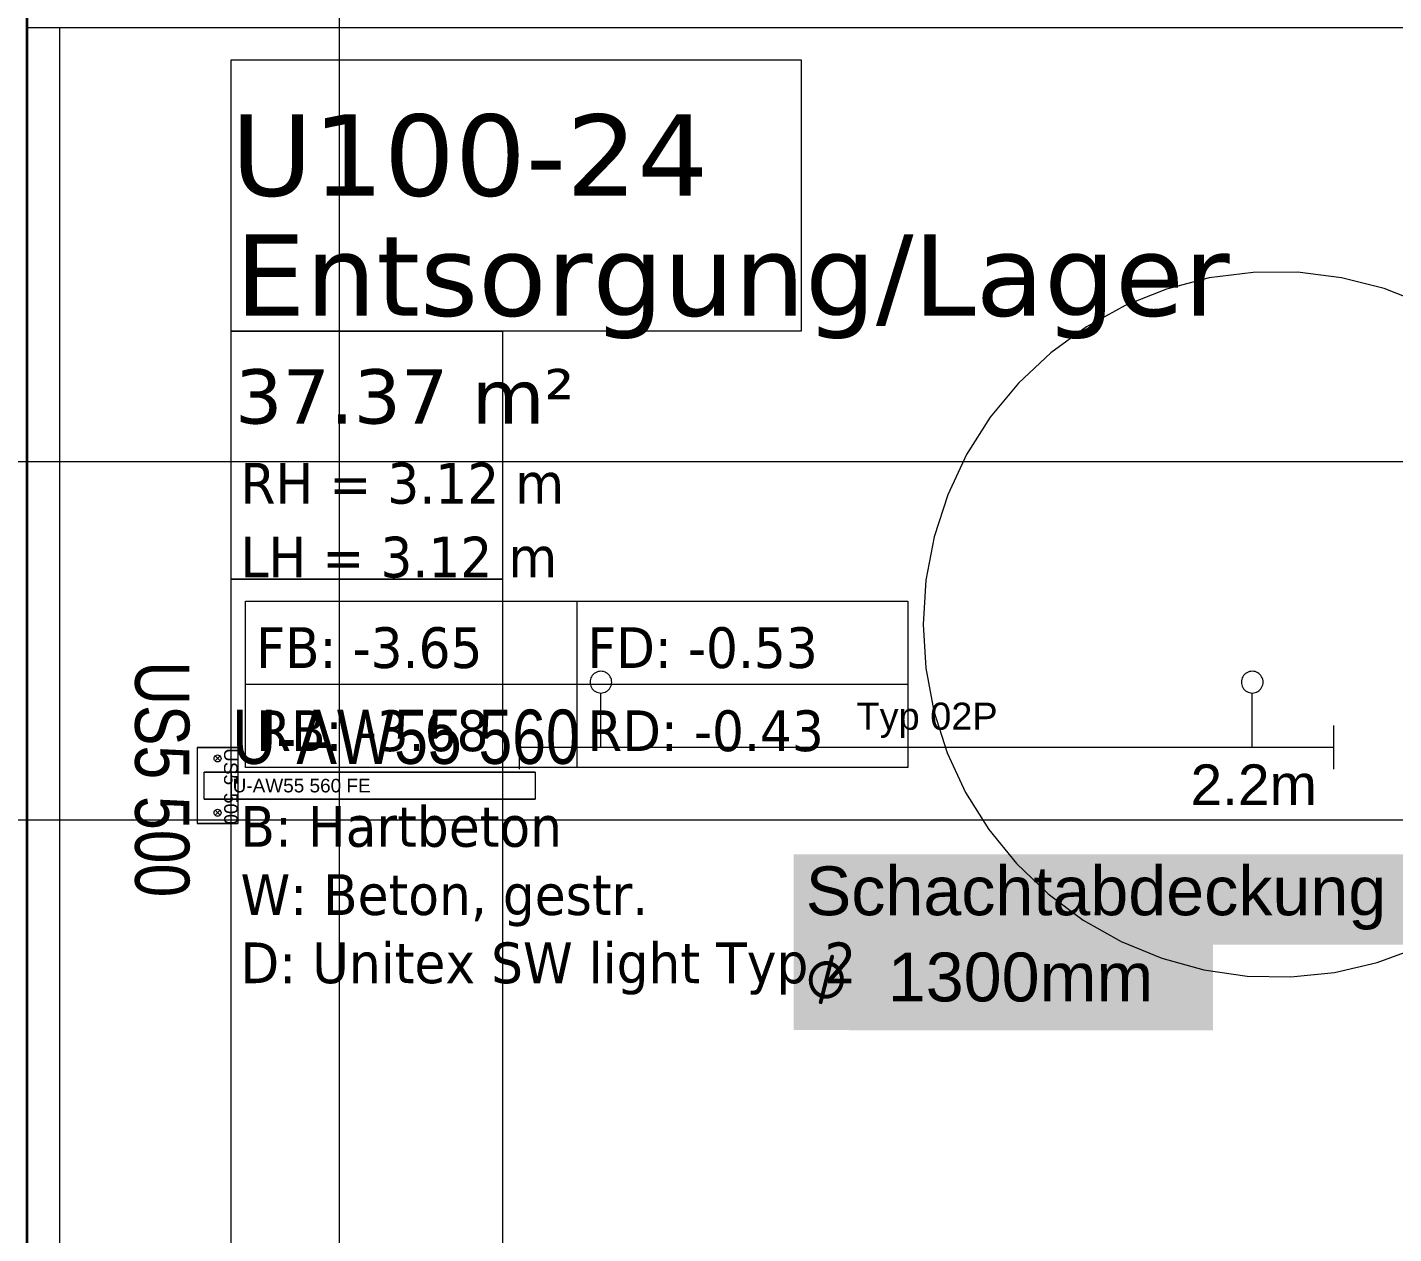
# Model space of a CAD drawing. Extents: x -1132 to 613, y -179 to 712.
# Drawn here: x -708.3 to -658, y -66 to -21.5 of the extents above; entities that cross this region are included whole.
import ezdxf
from ezdxf.lldxf.tags import DXFTag

# ---------------------------------------------------------------- set-up
doc = ezdxf.new("R2010")
doc.units = 0
doc.layers.get('0').update_dxf_attribs({"lineweight": 13})
for name, color, linetype, lineweight in [('A-AREA-____-IDEN', 7, 'Continuous', 5), ('A-DETL-____-HDLN', 7, '_Verdeckte Linien_', 9), ('A-FLOR-____-OTLN', 7, 'Continuous', 9), ('A-FLOR-____-OVHD', 7, 'Strichpunkt - Fein', 9), ('A-GENM-____-OTLN', 7, 'Continuous', 9), ('A-WALL-____-MCUT', 7, 'Continuous', 35), ('S-GRID-____-OTLN', 7, 'Continuous', 5), ('Text', 7, 'Continuous', 5)]:
    doc.layers.add(name, color=color, linetype=linetype, lineweight=lineweight)
for name, color, linetype, lineweight, true_color in [('EL01_WAN_Leuchten', 7, 'Continuous', 13, 0x0080ff), ('EL01_WAN_Leuchtentyp', 7, 'Continuous', 13, 0x0099ff), ('EL01_WAN_Trassen', 40, 'Continuous', 13, 0xffbf00), ('EL01_WAN_Trassen Befestigung', 7, 'Continuous', 13, 0xb2b200)]:
    doc.layers.add(name, color=color, linetype=linetype, lineweight=lineweight, true_color=true_color)
doc.styles.get("Standard").update_dxf_attribs({"font": 'arial.ttf'})
tags = doc.linetypes.add('_Rasterlinie_', pattern=[0.375, 0.2, -0.05, 0.075, -0.05]).pattern_tags.tags
tags[10:11] = [DXFTag(74, 4), DXFTag(75, 0), DXFTag(340, '0'), DXFTag(46, 1.0), DXFTag(50, 0.0), DXFTag(44, 0.0), DXFTag(45, 0.0)]
tags[8:9] = [DXFTag(74, 4), DXFTag(75, 0), DXFTag(340, '0'), DXFTag(46, 1.0), DXFTag(50, 0.0), DXFTag(44, 0.0), DXFTag(45, 0.0)]
tags[6:7] = [DXFTag(74, 4), DXFTag(75, 0), DXFTag(340, '0'), DXFTag(46, 1.0), DXFTag(50, 0.0), DXFTag(44, 0.0), DXFTag(45, 0.0)]
tags[4:5] = [DXFTag(74, 4), DXFTag(75, 0), DXFTag(340, '0'), DXFTag(46, 1.0), DXFTag(50, 0.0), DXFTag(44, 0.0), DXFTag(45, 0.0)]
tags = doc.linetypes.add('_Verdeckte Linien_', pattern=[0.15, 0.1, -0.05]).pattern_tags.tags
tags[6:7] = [DXFTag(74, 4), DXFTag(75, 0), DXFTag(340, '0'), DXFTag(46, 1.0), DXFTag(50, 0.0), DXFTag(44, 0.0), DXFTag(45, 0.0)]
tags[4:5] = [DXFTag(74, 4), DXFTag(75, 0), DXFTag(340, '0'), DXFTag(46, 1.0), DXFTag(50, 0.0), DXFTag(44, 0.0), DXFTag(45, 0.0)]
tags = doc.linetypes.add('Strichpunkt - Fein', pattern=[0.2, 0.1, -0.05, 0, -0.05]).pattern_tags.tags
tags[10:11] = [DXFTag(74, 4), DXFTag(75, 0), DXFTag(340, '0'), DXFTag(46, 1.0), DXFTag(50, 0.0), DXFTag(44, 0.0), DXFTag(45, 0.0)]
tags[8:9] = [DXFTag(74, 4), DXFTag(75, 0), DXFTag(340, '0'), DXFTag(46, 1.0), DXFTag(50, 0.0), DXFTag(44, 0.0), DXFTag(45, 0.0)]
tags[6:7] = [DXFTag(74, 4), DXFTag(75, 0), DXFTag(340, '0'), DXFTag(46, 1.0), DXFTag(50, 0.0), DXFTag(44, 0.0), DXFTag(45, 0.0)]
tags[4:5] = [DXFTag(74, 4), DXFTag(75, 0), DXFTag(340, '0'), DXFTag(46, 1.0), DXFTag(50, 0.0), DXFTag(44, 0.0), DXFTag(45, 0.0)]

# ---------------------------------------------------------------- blocks, each defined once
blk = doc.blocks.new('Referenz-A0UNPDE96I', base_point=(-1115.886, -117.372))
at = {"layer": 'A-AREA-____-IDEN', "color": 0, "linetype": 'Continuous', "ltscale": 0.13}
for p, q in [((-700.274, -42.666), (-675.874, -42.666)), ((-700.274, -48.789), (-700.274, -42.666)), ((-688.074, -42.666), (-688.074, -48.789)), ((-675.874, -42.666), (-675.874, -48.789)), ((-700.274, -45.727), (-675.874, -45.727)), ((-675.874, -48.789), (-700.274, -48.789))]:
    blk.add_line(p, q, dxfattribs=at)
at = {"layer": 'A-DETL-____-HDLN', "color": 0, "linetype": '_Verdeckte Linien_', "ltscale": 0.13}
blk.add_line((-735.315, -37.522), (-510.215, -37.522), dxfattribs=at)
at = {"layer": 'A-FLOR-____-OTLN', "color": 0, "linetype": 'Continuous', "ltscale": 0.13}
for p, q in [((-663.151, -30.549), (-664.769, -30.756)), ((-661.521, -30.546), (-663.151, -30.549)), ((-659.902, -30.748), (-661.521, -30.546)), ((-666.348, -31.163), (-667.864, -31.766)), ((-664.769, -30.756), (-666.348, -31.163)), ((-658.322, -31.15), (-659.902, -30.748)), ((-656.804, -31.747), (-658.322, -31.15)), ((-667.864, -31.766), (-669.292, -32.553)), ((-669.292, -32.553), (-670.61, -33.513)), ((-670.61, -33.513), (-671.798, -34.63)), ((-671.798, -34.63), (-672.837, -35.887)), ((-672.837, -35.887), (-673.71, -37.265)), ((-673.71, -37.265), (-674.404, -38.741)), ((-674.404, -38.741), (-674.907, -40.292)), ((-674.907, -40.292), (-675.212, -41.894)), ((-675.212, -41.894), (-675.315, -43.522)), ((-675.315, -43.522), (-675.215, -45.131)), ((-675.215, -45.131), (-674.916, -46.716)), ((-674.916, -46.716), (-674.424, -48.251)), ((-674.424, -48.251), (-673.745, -49.714)), ((-673.745, -49.714), (-672.891, -51.082)), ((-672.891, -51.082), (-671.873, -52.333)), ((-671.873, -52.333), (-670.709, -53.448)), ((-670.709, -53.448), (-669.415, -54.411)), ((-669.415, -54.411), (-668.013, -55.206)), ((-668.013, -55.206), (-666.522, -55.822)), ((-666.522, -55.822), (-664.967, -56.248)), ((-658.585, -55.975), (-657.072, -55.418)), ((-664.967, -56.248), (-663.371, -56.479)), ((-661.759, -56.51), (-660.155, -56.341)), ((-660.155, -56.341), (-658.585, -55.975)), ((-663.371, -56.479), (-661.759, -56.51))]:
    blk.add_line(p, q, dxfattribs=at)
at = {"layer": 'A-FLOR-____-OVHD', "color": 0, "linetype": 'Strichpunkt - Fein', "ltscale": 0.13}
blk.add_line((-707.115, -106.422), (-707.115, -21.522), dxfattribs=at)
at = {"layer": 'A-GENM-____-OTLN', "color": 0, "linetype": 'Continuous', "ltscale": 0.13}
for p, q in [((-663.151, -30.549), (-664.769, -30.756)), ((-661.521, -30.546), (-663.151, -30.549)), ((-659.902, -30.748), (-661.521, -30.546)), ((-666.348, -31.163), (-667.864, -31.766)), ((-664.769, -30.756), (-666.348, -31.163)), ((-658.322, -31.15), (-659.902, -30.748)), ((-656.804, -31.747), (-658.322, -31.15)), ((-667.864, -31.766), (-669.292, -32.553)), ((-669.292, -32.553), (-670.61, -33.513)), ((-670.61, -33.513), (-671.798, -34.63)), ((-671.798, -34.63), (-672.837, -35.887)), ((-672.837, -35.887), (-673.71, -37.265)), ((-673.71, -37.265), (-674.404, -38.741)), ((-674.404, -38.741), (-674.907, -40.292)), ((-674.907, -40.292), (-675.212, -41.894)), ((-675.212, -41.894), (-675.315, -43.522)), ((-675.315, -43.522), (-675.215, -45.131)), ((-675.215, -45.131), (-674.916, -46.716)), ((-674.916, -46.716), (-674.424, -48.251)), ((-674.424, -48.251), (-673.745, -49.714)), ((-673.745, -49.714), (-672.891, -51.082)), ((-672.891, -51.082), (-671.873, -52.333)), ((-671.873, -52.333), (-670.709, -53.448)), ((-670.709, -53.448), (-669.415, -54.411)), ((-669.415, -54.411), (-668.013, -55.206)), ((-668.013, -55.206), (-666.522, -55.822)), ((-666.522, -55.822), (-664.967, -56.248)), ((-658.585, -55.975), (-657.072, -55.418)), ((-664.967, -56.248), (-663.371, -56.479)), ((-661.759, -56.51), (-660.155, -56.341)), ((-660.155, -56.341), (-658.585, -55.975)), ((-663.371, -56.479), (-661.759, -56.51))]:
    blk.add_line(p, q, dxfattribs=at)
at = {"layer": 'A-WALL-____-MCUT', "color": 0, "linetype": 'Continuous', "ltscale": 0.35}
blk.add_line((-708.315, -107.622), (-708.315, -17.522), dxfattribs=at)
at = {"layer": 'A-WALL-____-MCUT', "color": 0, "linetype": 'Continuous', "lineweight": 9, "ltscale": 0.13}
blk.add_line((-708.315, -21.522), (-535.215, -21.522), dxfattribs=at)
at = {"layer": 'S-GRID-____-OTLN', "color": 0, "linetype": '_Rasterlinie_', "ltscale": 0.13}
for p, q in [((-696.815, -113.603), (-696.815, 631.478)), ((-1107.612, -50.722), (103.376, -50.722))]:
    blk.add_line(p, q, dxfattribs=at)
at = {"layer": 'Text', "color": 7, "linetype": 'Continuous', "ltscale": 0.13, "true_color": 0xffffff}
for points in [[(-680.085, -55.317), (-652.89, -55.317), (-680.085, -51.985)], [(-652.89, -55.317), (-680.085, -51.985), (-652.89, -51.985)], [(-680.085, -58.46), (-676.7, -58.46), (-680.085, -55.16)], [(-676.7, -58.46), (-680.085, -55.16), (-676.7, -55.16)], [(-678.034, -58.47), (-664.628, -58.47), (-678.034, -55.16)], [(-664.628, -58.47), (-678.034, -55.16), (-664.628, -55.16)]]:
    blk.add_solid(points, dxfattribs=at)
at = {"layer": 'A-AREA-____-IDEN', "color": 0, "linetype": 'Continuous', "ltscale": 0.13, "attachment_point": 1}
for s, insert, char_height in [('{\\fVerdana;U100-24}', (-700.81, -24.726), 3), ('{\\fVerdana;Entsorgung/Lager}', (-700.667, -29.149), 3), ('{\\fVerdana;37.37 m²}', (-700.658, -34.119), 2), ('{\\W0.9;\\fVerdana;RH = 3.12 m}', (-700.46, -37.568), 1.5), ('{\\W0.9;\\fVerdana;LH = 3.12 m}', (-700.46, -40.289), 1.5), ('{\\W0.9;\\fVerdana;FB: -3.65}', (-699.883, -43.625), 1.5), ('{\\W0.9;\\fVerdana;FD: -0.53}', (-687.683, -43.625), 1.5), ('{\\W0.9;\\fVerdana;RB: -3.68}', (-699.883, -46.687), 1.5), ('{\\W0.9;\\fVerdana;RD: -0.43}', (-687.683, -46.687), 1.5), ('{\\W0.9;\\fVerdana;B: Hartbeton}', (-700.46, -50.211), 1.5), ('{\\W0.9;\\fVerdana;W: Beton, gestr.}', (-700.46, -52.725), 1.5), ('{\\W0.9;\\fVerdana;D: Unitex SW light Typ 2}', (-700.46, -55.238), 1.5)]:
    blk.add_mtext(s, dxfattribs=dict(at, insert=insert, char_height=char_height))
at = {"layer": 'Text', "color": 0, "linetype": 'Continuous', "ltscale": 0.13, "char_height": 1.8, "attachment_point": 1}
for s, insert in [('{\\fArial;Schachtabdeckung}', (-679.635, -52.435)), ('{\\fSegoe UI Symbol;⌀}', (-679.635, -55.61)), ('{\\fArial;1300mm}', (-676.613, -55.61))]:
    blk.add_mtext(s, dxfattribs=dict(at, insert=insert))
blk = doc.blocks.new('IfcObject-A0UNPDH96I', base_point=(-704.344, -53.286))
at = {"layer": 'EL01_WAN_Trassen', "linetype": 'ByBlock', "lineweight": -2, "ltscale": 0.13}
for p, q in [((-702.055, -48.059), (-702.055, -50.859)), ((-702.055, -48.059), (-702.055, -50.859)), ((-702.055, -48.059), (-702.055, -48.059)), ((-702.055, -48.059), (-700.555, -48.059)), ((-700.555, -48.059), (-702.055, -48.059)), ((-700.555, -48.059), (-700.555, -50.859)), ((-700.555, -48.059), (-700.555, -50.859)), ((-700.555, -48.059), (-700.555, -48.059)), ((-701.435, -48.459), (-701.431, -48.426)), ((-701.431, -48.493), (-701.435, -48.459)), ((-701.431, -48.426), (-701.418, -48.394)), ((-701.418, -48.524), (-701.431, -48.493)), ((-701.418, -48.394), (-701.397, -48.367)), ((-701.397, -48.551), (-701.418, -48.524)), ((-701.397, -48.367), (-701.37, -48.347)), ((-701.397, -48.367), (-701.213, -48.551)), ((-701.397, -48.551), (-701.213, -48.367)), ((-701.37, -48.572), (-701.397, -48.551)), ((-701.37, -48.347), (-701.339, -48.334)), ((-701.339, -48.585), (-701.37, -48.572)), ((-701.339, -48.334), (-701.305, -48.329)), ((-701.305, -48.589), (-701.339, -48.585)), ((-701.305, -48.329), (-701.272, -48.334)), ((-701.272, -48.585), (-701.305, -48.589)), ((-701.272, -48.334), (-701.24, -48.347)), ((-701.24, -48.572), (-701.272, -48.585)), ((-701.24, -48.347), (-701.213, -48.367)), ((-701.213, -48.551), (-701.24, -48.572)), ((-701.213, -48.367), (-701.193, -48.394)), ((-701.193, -48.524), (-701.213, -48.551)), ((-701.193, -48.394), (-701.18, -48.426)), ((-701.18, -48.493), (-701.193, -48.524)), ((-701.18, -48.426), (-701.175, -48.459)), ((-701.175, -48.459), (-701.18, -48.493)), ((-701.805, -49.959), (-701.805, -48.959)), ((-701.805, -49.959), (-701.805, -48.959)), ((-701.805, -48.959), (-701.805, -48.959)), ((-701.805, -48.959), (-700.805, -48.959)), ((-700.805, -48.959), (-701.805, -48.959)), ((-700.805, -49.959), (-700.805, -48.959)), ((-700.805, -49.959), (-700.805, -48.959)), ((-700.805, -48.959), (-700.805, -48.959)), ((-701.805, -49.959), (-701.805, -49.959)), ((-701.805, -49.959), (-700.805, -49.959)), ((-700.805, -49.959), (-701.805, -49.959)), ((-701.37, -50.347), (-701.339, -50.334)), ((-701.339, -50.334), (-701.305, -50.329)), ((-701.305, -50.329), (-701.272, -50.334)), ((-701.272, -50.334), (-701.24, -50.347)), ((-700.805, -49.959), (-700.805, -49.959)), ((-701.435, -50.459), (-701.431, -50.426)), ((-701.431, -50.493), (-701.435, -50.459)), ((-701.431, -50.426), (-701.418, -50.394)), ((-701.418, -50.524), (-701.431, -50.493)), ((-701.418, -50.394), (-701.397, -50.367)), ((-701.397, -50.551), (-701.418, -50.524)), ((-701.397, -50.367), (-701.37, -50.347)), ((-701.213, -50.367), (-701.397, -50.551)), ((-701.397, -50.367), (-701.213, -50.551)), ((-701.37, -50.572), (-701.397, -50.551)), ((-701.339, -50.585), (-701.37, -50.572)), ((-701.305, -50.589), (-701.339, -50.585)), ((-701.272, -50.585), (-701.305, -50.589)), ((-701.24, -50.572), (-701.272, -50.585)), ((-701.24, -50.347), (-701.213, -50.367)), ((-701.213, -50.551), (-701.24, -50.572)), ((-701.213, -50.367), (-701.193, -50.394)), ((-701.193, -50.524), (-701.213, -50.551)), ((-701.193, -50.394), (-701.18, -50.426)), ((-701.18, -50.493), (-701.193, -50.524)), ((-701.18, -50.426), (-701.175, -50.459)), ((-701.175, -50.459), (-701.18, -50.493)), ((-702.055, -50.859), (-702.055, -50.859)), ((-702.055, -50.859), (-700.555, -50.859)), ((-700.555, -50.859), (-702.055, -50.859)), ((-700.555, -50.859), (-700.555, -50.859))]:
    blk.add_line(p, q, dxfattribs=at)
at = {"layer": 'EL01_WAN_Trassen', "lineweight": -2, "attachment_point": 1, "rotation": 270}
for s, insert, char_height in [('{\\W0.8;\\fArial;US5 500}', (-702.344, -44.875), 2), ('{\\fArial;US5}', (-700.568, -48.081), 0.5), ('{\\fArial;500}', (-700.564, -49.729), 0.5)]:
    blk.add_mtext(s, dxfattribs=dict(at, insert=insert, char_height=char_height))
blk = doc.blocks.new('IfcObject-A0UNPDI96I', base_point=(-700.805, -49.959))
at = {"layer": 'EL01_WAN_Trassen', "linetype": 'ByBlock', "lineweight": -2, "ltscale": 0.13}
for p, q in [((-700.805, -48.959), (-700.805, -49.959)), ((-700.805, -48.959), (-700.805, -49.959)), ((-700.805, -48.959), (-689.605, -48.959)), ((-689.605, -48.959), (-700.805, -48.959)), ((-700.805, -48.959), (-700.805, -48.959)), ((-689.605, -48.959), (-689.605, -49.959)), ((-689.605, -48.959), (-689.605, -49.959)), ((-689.605, -48.959), (-689.605, -48.959)), ((-700.805, -49.959), (-689.605, -49.959)), ((-689.605, -49.959), (-700.805, -49.959)), ((-700.805, -49.959), (-700.805, -49.959)), ((-689.605, -49.959), (-689.605, -49.959))]:
    blk.add_line(p, q, dxfattribs=at)
at = {"layer": 'EL01_WAN_Trassen', "lineweight": -2, "attachment_point": 1}
for s, insert, char_height in [('{\\W0.8;\\fArial;U-AW55 560}', (-700.759, -46.659), 2), ('{\\fArial;U-AW55 560 FE}', (-700.75, -49.209), 0.5)]:
    blk.add_mtext(s, dxfattribs=dict(at, insert=insert, char_height=char_height))
blk = doc.blocks.new('Kabelkanal-A0UNPDPF6I', base_point=(-700.805, -101.858))
at = {"color": 0, "linetype": 'ByBlock', "lineweight": -2, "ltscale": 0.13}
for p, q in [((-700.805, -41.858), (-690.805, -41.858)), ((-700.805, -101.858), (-700.805, -41.858)), ((-690.805, -41.858), (-690.805, -101.858)), ((-690.805, -101.858), (-700.805, -101.858))]:
    blk.add_line(p, q, dxfattribs=at)
blk = doc.blocks.new('Kabelkanal-A0UNPDPN6I', base_point=(-700.805, -41.858))
at = {"color": 0, "linetype": 'ByBlock', "lineweight": -2, "ltscale": 0.13}
for p, q in [((-700.805, -41.858), (-700.805, -32.718)), ((-700.805, -32.718), (-690.805, -32.718)), ((-690.805, -32.718), (-690.805, -41.858)), ((-690.805, -41.858), (-700.805, -41.858))]:
    blk.add_line(p, q, dxfattribs=at)
blk = doc.blocks.new('Kabelkanal-A0UNPDRV6I', base_point=(-700.805, -32.718))
at = {"color": 0, "linetype": 'ByBlock', "lineweight": -2, "ltscale": 0.13}
for p, q in [((-700.805, -32.718), (-700.805, -22.718)), ((-700.805, -22.718), (-679.805, -22.718)), ((-679.805, -22.718), (-679.805, -32.718)), ((-679.805, -32.718), (-700.805, -32.718))]:
    blk.add_line(p, q, dxfattribs=at)
blk = doc.blocks.new('LED-Langfeldleuchte 37W-A0UNPE0J6I', base_point=(-690.184, -48.847))
at = {"color": 0, "lineweight": -2}
for p, q in [((-687.384, -45.3), (-687.428, -45.329)), ((-687.337, -45.277), (-687.384, -45.3)), ((-687.288, -45.26), (-687.337, -45.277)), ((-687.236, -45.25), (-687.288, -45.26)), ((-687.184, -45.247), (-687.236, -45.25)), ((-687.132, -45.25), (-687.184, -45.247)), ((-687.081, -45.26), (-687.132, -45.25)), ((-687.031, -45.277), (-687.081, -45.26)), ((-686.984, -45.3), (-687.031, -45.277)), ((-686.941, -45.329), (-686.984, -45.3)), ((-663.384, -45.3), (-663.428, -45.329)), ((-663.337, -45.277), (-663.384, -45.3)), ((-663.288, -45.26), (-663.337, -45.277)), ((-663.236, -45.25), (-663.288, -45.26)), ((-663.184, -45.247), (-663.236, -45.25)), ((-663.132, -45.25), (-663.184, -45.247)), ((-663.081, -45.26), (-663.132, -45.25)), ((-663.031, -45.277), (-663.081, -45.26)), ((-662.984, -45.3), (-663.031, -45.277)), ((-662.941, -45.329), (-662.984, -45.3)), ((-687.581, -45.595), (-687.584, -45.647)), ((-687.584, -45.647), (-687.581, -45.699)), ((-687.571, -45.543), (-687.581, -45.595)), ((-687.581, -45.699), (-687.571, -45.75)), ((-687.554, -45.494), (-687.571, -45.543)), ((-687.571, -45.75), (-687.554, -45.8)), ((-687.531, -45.447), (-687.554, -45.494)), ((-687.554, -45.8), (-687.531, -45.847)), ((-687.502, -45.403), (-687.531, -45.447)), ((-687.467, -45.364), (-687.502, -45.403)), ((-687.428, -45.329), (-687.467, -45.364)), ((-686.901, -45.364), (-686.941, -45.329)), ((-686.867, -45.403), (-686.901, -45.364)), ((-686.838, -45.447), (-686.867, -45.403)), ((-686.815, -45.494), (-686.838, -45.447)), ((-686.838, -45.847), (-686.815, -45.8)), ((-686.798, -45.543), (-686.815, -45.494)), ((-686.815, -45.8), (-686.798, -45.75)), ((-686.788, -45.595), (-686.798, -45.543)), ((-686.798, -45.75), (-686.788, -45.699)), ((-686.784, -45.647), (-686.788, -45.595)), ((-686.788, -45.699), (-686.784, -45.647)), ((-663.581, -45.595), (-663.584, -45.647)), ((-663.584, -45.647), (-663.581, -45.699)), ((-663.571, -45.543), (-663.581, -45.595)), ((-663.581, -45.699), (-663.571, -45.75)), ((-663.554, -45.494), (-663.571, -45.543)), ((-663.571, -45.75), (-663.554, -45.8)), ((-663.531, -45.447), (-663.554, -45.494)), ((-663.554, -45.8), (-663.531, -45.847)), ((-663.502, -45.403), (-663.531, -45.447)), ((-663.467, -45.364), (-663.502, -45.403)), ((-663.428, -45.329), (-663.467, -45.364)), ((-662.901, -45.364), (-662.941, -45.329)), ((-662.867, -45.403), (-662.901, -45.364)), ((-662.838, -45.447), (-662.867, -45.403)), ((-662.815, -45.494), (-662.838, -45.447)), ((-662.838, -45.847), (-662.815, -45.8)), ((-662.798, -45.543), (-662.815, -45.494)), ((-662.815, -45.8), (-662.798, -45.75)), ((-662.788, -45.595), (-662.798, -45.543)), ((-662.798, -45.75), (-662.788, -45.699)), ((-662.784, -45.647), (-662.788, -45.595)), ((-662.788, -45.699), (-662.784, -45.647)), ((-687.531, -45.847), (-687.502, -45.89)), ((-687.502, -45.89), (-687.467, -45.93)), ((-687.467, -45.93), (-687.428, -45.964)), ((-687.428, -45.964), (-687.384, -45.993)), ((-687.384, -45.993), (-687.337, -46.016)), ((-687.337, -46.016), (-687.288, -46.033)), ((-687.288, -46.033), (-687.236, -46.043)), ((-687.236, -46.043), (-687.184, -46.047)), ((-687.184, -46.047), (-687.132, -46.043)), ((-687.184, -48.047), (-687.184, -46.047)), ((-687.132, -46.043), (-687.081, -46.033)), ((-687.081, -46.033), (-687.031, -46.016)), ((-687.031, -46.016), (-686.984, -45.993)), ((-686.984, -45.993), (-686.941, -45.964)), ((-686.941, -45.964), (-686.901, -45.93)), ((-686.901, -45.93), (-686.867, -45.89)), ((-686.867, -45.89), (-686.838, -45.847)), ((-663.531, -45.847), (-663.502, -45.89)), ((-663.502, -45.89), (-663.467, -45.93)), ((-663.467, -45.93), (-663.428, -45.964)), ((-663.428, -45.964), (-663.384, -45.993)), ((-663.384, -45.993), (-663.337, -46.016)), ((-663.337, -46.016), (-663.288, -46.033)), ((-663.288, -46.033), (-663.236, -46.043)), ((-663.236, -46.043), (-663.184, -46.047)), ((-663.184, -46.047), (-663.132, -46.043)), ((-663.184, -48.047), (-663.184, -46.047)), ((-663.132, -46.043), (-663.081, -46.033)), ((-663.081, -46.033), (-663.031, -46.016)), ((-663.031, -46.016), (-662.984, -45.993)), ((-662.984, -45.993), (-662.941, -45.964)), ((-662.941, -45.964), (-662.901, -45.93)), ((-662.901, -45.93), (-662.867, -45.89)), ((-662.867, -45.89), (-662.838, -45.847)), ((-690.184, -48.847), (-690.184, -47.247)), ((-660.184, -48.847), (-660.184, -47.247)), ((-690.184, -48.047), (-660.184, -48.047))]:
    blk.add_line(p, q, dxfattribs=at)
blk = doc.blocks.new('Bemerkung 1-A0UNPE0L6I', base_point=(-677.766, -47.402))
at = {"color": 0, "lineweight": -2, "insert": (-677.766, -46.402), "char_height": 1, "attachment_point": 1}
blk.add_mtext('{\\fArial;Typ 02P}', dxfattribs=at)
blk = doc.blocks.new('Bauteilbeschriftung-A0UNPE0N6I', base_point=(-665.459, -50.178))
at = {"color": 0, "linetype": 'ByBlock', "lineweight": -2, "ltscale": 0.13, "insert": (-665.459, -48.678), "char_height": 1.5, "attachment_point": 1}
blk.add_mtext('{\\fArial;2.2m}', dxfattribs=at)

msp = doc.modelspace()

# ---------------------------------------------------------------- block references
at = {"color": 9, "lineweight": 25, "ltscale": 0.25, "true_color": 0xc0c0c0}
msp.add_blockref('Referenz-A0UNPDE96I', (-1115.886, -117.372), dxfattribs=at)
at = {"layer": 'EL01_WAN_Leuchten', "ltscale": 0.13}
for name, p in [('LED-Langfeldleuchte 37W-A0UNPE0J6I', (-690.184, -48.847)), ('Bauteilbeschriftung-A0UNPE0N6I', (-665.459, -50.178))]:
    msp.add_blockref(name, p, dxfattribs=at)
at = {"layer": 'EL01_WAN_Leuchtentyp', "ltscale": 0.13}
msp.add_blockref('Bemerkung 1-A0UNPE0L6I', (-677.766, -47.402), dxfattribs=at)
at = {"layer": 'EL01_WAN_Trassen', "ltscale": 0.13}
for name, p in [('Kabelkanal-A0UNPDRV6I', (-700.805, -32.718)), ('Kabelkanal-A0UNPDPN6I', (-700.805, -41.858)), ('Kabelkanal-A0UNPDPF6I', (-700.805, -101.858))]:
    msp.add_blockref(name, p, dxfattribs=at)
at = {"layer": 'EL01_WAN_Trassen Befestigung', "ltscale": 0.13}
for name, p in [('IfcObject-A0UNPDH96I', (-704.344, -53.286)), ('IfcObject-A0UNPDI96I', (-700.805, -49.959))]:
    msp.add_blockref(name, p, dxfattribs=at)

doc.saveas('drawing.dxf')
